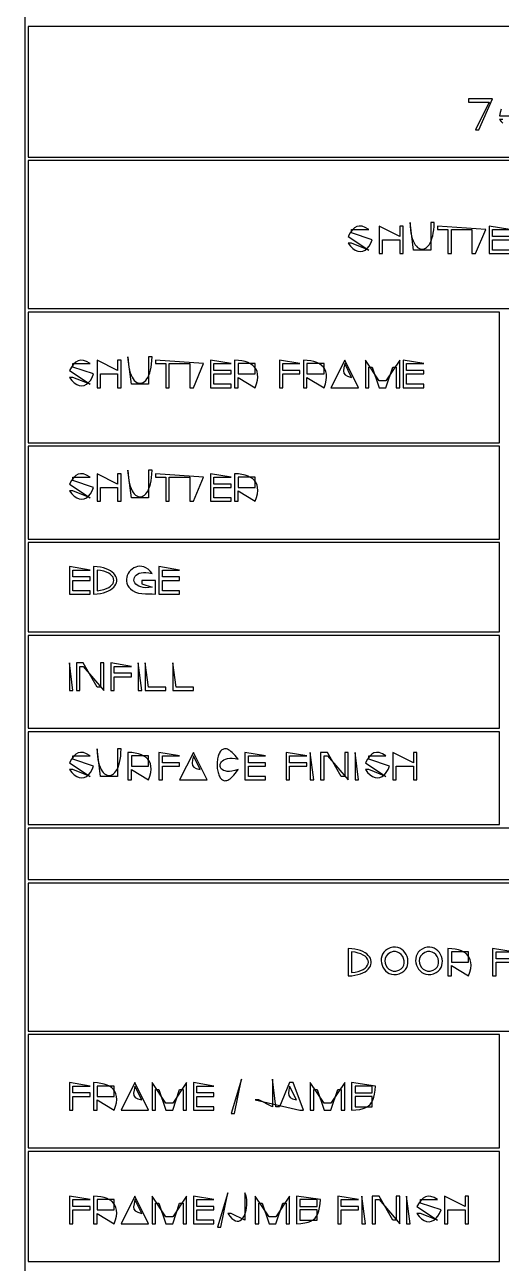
# Model space of a CAD drawing. Extents: x 0 to 2384, y 0 to 1684.
# Drawn here: x 869 to 1007.5, y 831.5 to 1191.5 of the extents above; entities that cross this region are included whole.
import ezdxf

# ---------------------------------------------------------------- set-up
doc = ezdxf.new("R2010")
doc.units = 0
doc.layers.add('C7', color=7, linetype='CONTINUOUS')

msp = doc.modelspace()

# ---------------------------------------------------------------- linework, layer by layer
at = {"layer": 'C7'}
for points in [[(869, 1513), (869, 449), (1230, 449), (1230, 1513), (869, 1513)], [(870, 1191), (870, 1153), (1229, 1153), (1229, 1191), (870, 1191)], [(998, 1170), (998, 1169), (1004, 1169), (1000, 1161), (1001, 1161), (1005, 1170), (998, 1170)], [(1007.5014, 1166.9678), (1007.2165, 1166.046), (1007, 1165)], [(1007, 1165), (1013, 1165)], [(1008, 1164), (1007, 1164), (1007.4543, 1163.3836), (1007.925, 1162.8844)], [(870, 1152), (870, 1109), (1229, 1109), (1229, 1152), (870, 1152)], [(981, 1134), (981.0317, 1132.8981), (981.1159, 1131.8809), (981.2484, 1130.9485), (981.425, 1130.1009), (981.6416, 1129.3381), (981.8938, 1128.66), (982.1776, 1128.0667), (982.4887, 1127.5581), (982.8229, 1127.1343), (983.1759, 1126.7953), (983.5437, 1126.541), (983.922, 1126.3715), (984.3066, 1126.2867), (984.6933, 1126.2867), (985.0779, 1126.3715), (985.4562, 1126.541), (985.824, 1126.7953), (986.177, 1127.1344), (986.5112, 1127.5582), (986.8223, 1128.0667), (987.1061, 1128.6601), (987.3583, 1129.3382), (987.5749, 1130.101), (987.7515, 1130.9486), (987.884, 1131.881), (987.9682, 1132.8981), (988, 1134), (987, 1134), (987, 1126), (982, 1126), (981, 1134)], [(963, 1130), (969, 1126), (964, 1128), (963, 1128), (963.6677, 1127.1092), (964.3677, 1126.4255), (965.0869, 1125.9453), (965.8127, 1125.6649), (966.5321, 1125.5809), (967.2325, 1125.6896), (967.901, 1125.9876), (968.5248, 1126.4711), (969.0911, 1127.1367), (969.5871, 1127.9809), (970, 1129), (964, 1131), (964, 1132), (969, 1132), (967.9652, 1132.5943), (967.0521, 1132.9238), (966.2404, 1133.0002), (965.5102, 1132.8354), (964.8412, 1132.4411), (964.2132, 1131.8292), (963.6062, 1131.0116), (963, 1130)], [(972, 1133), (972, 1125), (973, 1125), (973, 1129), (978, 1129), (978, 1125), (979, 1125), (979, 1133), (978, 1133), (978, 1130), (972, 1133)], [(989, 1133), (989, 1132), (992, 1132), (992, 1125), (993, 1125), (993, 1132), (999, 1132), (999, 1125), (1000, 1125), (1003, 1132), (989, 1133)], [(1004, 1133), (1004, 1125), (1010, 1125), (1010, 1126), (1005, 1126), (1005, 1129), (1010, 1129), (1010, 1130), (1005, 1130), (1005, 1132), (1010, 1132), (1004, 1133)], [(870, 1108), (870, 1070), (1007, 1070), (1007, 1108), (870, 1108)], [(899, 1095), (899.0317, 1093.8981), (899.1159, 1092.8809), (899.2484, 1091.9485), (899.425, 1091.1009), (899.6416, 1090.3381), (899.8938, 1089.66), (900.1776, 1089.0667), (900.4887, 1088.5581), (900.8229, 1088.1343), (901.1759, 1087.7952), (901.5437, 1087.541), (901.922, 1087.3714), (902.3066, 1087.2867), (902.6933, 1087.2867), (903.0779, 1087.3714), (903.4562, 1087.541), (903.824, 1087.7952), (904.177, 1088.1343), (904.5112, 1088.5581), (904.8223, 1089.0667), (905.1061, 1089.66), (905.3583, 1090.3381), (905.5749, 1091.1009), (905.7515, 1091.9485), (905.884, 1092.8809), (905.9682, 1093.8981), (906, 1095), (905, 1095), (905, 1087), (900, 1087), (899, 1095)], [(882, 1091), (888, 1087), (883, 1089), (882, 1089), (882.6677, 1088.1092), (883.3677, 1087.4256), (884.0869, 1086.9453), (884.8127, 1086.665), (885.5321, 1086.5809), (886.2325, 1086.6897), (886.901, 1086.9876), (887.5248, 1087.4712), (888.0911, 1088.1368), (888.5871, 1088.9809), (889, 1090), (883, 1092), (883, 1093), (888, 1093), (886.9652, 1093.5943), (886.0521, 1093.9238), (885.2404, 1094.0002), (884.5102, 1093.8354), (883.8412, 1093.4411), (883.2132, 1092.8292), (882.6062, 1092.0116), (882, 1091)], [(890, 1094), (890, 1086), (891, 1086), (891, 1090), (896, 1090), (896, 1086), (897, 1086), (897, 1094), (896, 1094), (896, 1091), (890, 1094)], [(907, 1094), (907, 1093), (910, 1093), (910, 1086), (911, 1086), (911, 1093), (917, 1093), (917, 1086), (918, 1086), (921, 1093), (907, 1094)], [(923, 1094), (923, 1086), (929, 1086), (929, 1087), (924, 1087), (924, 1090), (929, 1090), (929, 1091), (924, 1091), (924, 1093), (929, 1093), (923, 1094)], [(930, 1094), (930, 1086), (931, 1086), (931, 1089), (936, 1086), (936.3844, 1087.1257), (936.6231, 1088.1578), (936.7211, 1089.0985), (936.6837, 1089.9497), (936.516, 1090.7135), (936.2232, 1091.3921), (935.8105, 1091.9875), (935.2831, 1092.5017), (934.6462, 1092.9369), (933.9049, 1093.2951), (933.0644, 1093.5785), (932.13, 1093.789), (931.1068, 1093.9288), (930, 1094)], [(931, 1093), (931, 1090), (936, 1090), (936, 1093), (931, 1093)], [(943, 1094), (943, 1086), (944, 1086), (944, 1090), (949, 1090), (949, 1091), (944, 1091), (944, 1093), (949, 1093), (943, 1094)], [(950, 1094), (950, 1086), (951, 1086), (951, 1089), (956, 1086), (956.3844, 1087.1257), (956.6231, 1088.1578), (956.7211, 1089.0985), (956.6837, 1089.9497), (956.516, 1090.7135), (956.2232, 1091.3921), (955.8105, 1091.9875), (955.283, 1092.5017), (954.6461, 1092.9369), (953.9048, 1093.2951), (953.0644, 1093.5785), (952.13, 1093.789), (951.1068, 1093.9288), (950, 1094)], [(951, 1093), (951, 1090), (956, 1090), (956, 1093), (951, 1093)], [(962, 1094), (958, 1086), (965, 1086), (966, 1086), (962, 1094)], [(962, 1093), (961.7557, 1091.8044), (961.6472, 1090.8926), (961.746, 1090.2104), (962.1233, 1089.7036), (962.8508, 1089.3182), (964, 1089), (962, 1093)], [(968, 1094), (968, 1086), (969, 1086), (969, 1092), (970, 1092), (972, 1086), (974, 1086), (976, 1092), (977, 1092), (977, 1086), (978, 1086), (978, 1094), (974, 1088), (972, 1088), (968, 1094)], [(979, 1094), (979, 1086), (985, 1086), (985, 1087), (980, 1087), (980, 1090), (985, 1090), (985, 1091), (980, 1091), (980, 1093), (985, 1093), (979, 1094)], [(870, 1069), (870, 1042), (1007, 1042), (1007, 1069), (870, 1069)], [(899, 1062), (899.0317, 1060.8981), (899.1159, 1059.881), (899.2484, 1058.9486), (899.425, 1058.101), (899.6416, 1057.3382), (899.8938, 1056.6601), (900.1776, 1056.0667), (900.4887, 1055.5582), (900.8229, 1055.1344), (901.1759, 1054.7953), (901.5437, 1054.541), (901.922, 1054.3715), (902.3066, 1054.2867), (902.6933, 1054.2867), (903.0779, 1054.3715), (903.4562, 1054.541), (903.824, 1054.7953), (904.177, 1055.1343), (904.5112, 1055.5581), (904.8223, 1056.0667), (905.1061, 1056.66), (905.3583, 1057.3381), (905.5749, 1058.1009), (905.7515, 1058.9485), (905.884, 1059.8809), (905.9682, 1060.8981), (906, 1062), (905, 1062), (905, 1054), (900, 1054), (899, 1062)], [(882, 1058), (888, 1054), (883, 1056), (882, 1056), (882.6677, 1055.1092), (883.3677, 1054.4255), (884.0869, 1053.9453), (884.8127, 1053.6649), (885.5321, 1053.5809), (886.2325, 1053.6896), (886.901, 1053.9876), (887.5248, 1054.4711), (888.0911, 1055.1368), (888.5871, 1055.9809), (889, 1057), (883, 1059), (883, 1060), (888, 1060), (886.9652, 1060.5943), (886.0521, 1060.9238), (885.2404, 1061.0002), (884.5102, 1060.8354), (883.8412, 1060.4411), (883.2132, 1059.8292), (882.6062, 1059.0116), (882, 1058)], [(890, 1061), (890, 1053), (891, 1053), (891, 1057), (896, 1057), (896, 1053), (897, 1053), (897, 1061), (896, 1061), (896, 1058), (890, 1061)], [(907, 1061), (907, 1060), (910, 1060), (910, 1053), (911, 1053), (911, 1060), (917, 1060), (917, 1053), (918, 1053), (921, 1060), (907, 1061)], [(923, 1061), (923, 1053), (929, 1053), (929, 1054), (924, 1054), (924, 1057), (929, 1057), (929, 1058), (924, 1058), (924, 1060), (929, 1060), (923, 1061)], [(930, 1061), (930, 1053), (931, 1053), (931, 1056), (936, 1053), (936.3845, 1054.1257), (936.6231, 1055.1578), (936.7212, 1056.0985), (936.6837, 1056.9497), (936.516, 1057.7135), (936.2232, 1058.3921), (935.8105, 1058.9875), (935.2831, 1059.5017), (934.6462, 1059.9369), (933.9049, 1060.2951), (933.0644, 1060.5785), (932.13, 1060.789), (931.1068, 1060.9288), (930, 1061)], [(931, 1060), (931, 1057), (936, 1057), (936, 1060), (931, 1060)], [(870, 1041), (870, 1015), (1007, 1015), (1007, 1041), (870, 1041)], [(882, 1034), (882, 1026), (888, 1026), (888, 1027), (883, 1027), (883, 1030), (888, 1030), (888, 1031), (883, 1031), (883, 1033), (888, 1033), (882, 1034)], [(889, 1034), (889, 1026), (890.0332, 1026.0683), (890.9803, 1026.1995), (891.8414, 1026.3882), (892.6163, 1026.6289), (893.3052, 1026.916), (893.9079, 1027.2443), (894.4245, 1027.608), (894.855, 1028.0019), (895.1995, 1028.4204), (895.4578, 1028.858), (895.63, 1029.3093), (895.7161, 1029.7688), (895.7161, 1030.2311), (895.63, 1030.6906), (895.4578, 1031.1419), (895.1995, 1031.5795), (894.855, 1031.998), (894.4245, 1032.3919), (893.9079, 1032.7556), (893.3052, 1033.0839), (892.6163, 1033.371), (891.8414, 1033.6117), (890.9803, 1033.8004), (890.0332, 1033.9316), (889, 1034)], [(907, 1026), (907, 1030), (903, 1030), (903, 1029), (906, 1028), (905.0232, 1027.8847), (904.1486, 1027.8704), (903.3756, 1027.9459), (902.7034, 1028.1001), (902.1312, 1028.3219), (901.6585, 1028.6001), (901.2843, 1028.9238), (901.0081, 1029.2818), (900.829, 1029.6629), (900.7465, 1030.056), (900.7597, 1030.4502), (900.8679, 1030.8341), (901.0705, 1031.1968), (901.3667, 1031.5272), (901.7557, 1031.814), (902.2369, 1032.0463), (902.8095, 1032.2128), (903.4728, 1032.3026), (904.2262, 1032.3044), (905.0688, 1032.2073), (906, 1032), (905.4315, 1032.6958), (904.8396, 1033.2404), (904.2322, 1033.6432), (903.6174, 1033.9138), (903.0029, 1034.0618), (902.3969, 1034.0966), (901.8071, 1034.0278), (901.2416, 1033.8649), (900.7083, 1033.6174), (900.2152, 1033.2949), (899.7701, 1032.9068), (899.381, 1032.4628), (899.0558, 1031.9723), (898.8026, 1031.4448), (898.6292, 1030.8899), (898.5436, 1030.3172), (898.5537, 1029.7361), (898.6674, 1029.1561), (898.8928, 1028.5869), (899.2377, 1028.0378), (899.7101, 1027.5186), (900.3179, 1027.0386)], [(908, 1034), (908, 1026), (914, 1026), (914, 1027), (909, 1027), (909, 1030), (914, 1030), (914, 1031), (909, 1031), (909, 1033), (914, 1033), (908, 1034)], [(890, 1033), (890, 1027), (891.0284, 1027.1247), (891.9359, 1027.3231), (892.7224, 1027.5858), (893.3878, 1027.9038), (893.9323, 1028.2678), (894.3558, 1028.6687), (894.6583, 1029.0971), (894.8399, 1029.5439), (894.9004, 1030), (894.8399, 1030.456), (894.6584, 1030.9028), (894.3559, 1031.3312), (893.9324, 1031.7321), (893.388, 1032.0961), (892.7225, 1032.4141), (891.936, 1032.6768), (891.0285, 1032.8752), (890, 1033)], [(900.3179, 1027.0385), (901.1549, 1026.5996), (902.0758, 1026.3187), (903.0537, 1026.1592), (904.0618, 1026.0843), (905.0734, 1026.0572), (906.0617, 1026.0413), (907, 1026)], [(870, 1014), (870, 987), (1007, 987), (1007, 1014), (870, 1014)], [(882, 1006), (882, 998), (883, 998), (882, 1006)], [(884, 1006), (884, 998), (885, 998), (885, 1005), (886, 1005), (892, 998), (892, 1006), (891, 1006), (891, 999), (890, 999), (886, 1006), (884, 1006)], [(894, 1006), (894, 998), (895, 998), (895, 1002), (900, 1002), (900, 1003), (895, 1003), (895, 1005), (900, 1005), (894, 1006)], [(902, 1006), (902, 998), (903, 998), (902, 1006)], [(904, 1006), (904, 998), (910, 998), (910, 999), (905, 999), (904, 1006)], [(912, 1006), (912, 998), (918, 998), (918, 999), (913, 999), (912, 1006)], [(870, 986), (870, 959), (1007, 959), (1007, 986), (870, 986)], [(882, 977), (888, 973), (883, 975), (882, 975), (882.6677, 974.1092), (883.3677, 973.4256), (884.0869, 972.9453), (884.8127, 972.665), (885.5321, 972.5809), (886.2325, 972.6897), (886.901, 972.9876), (887.5248, 973.4712), (888.0911, 974.1368), (888.5871, 974.9809), (889, 976), (883, 978), (883, 979), (888, 979), (886.9652, 979.5943), (886.0521, 979.9238), (885.2405, 980.0003), (884.5102, 979.8354), (883.8412, 979.4412), (883.2133, 978.8293), (882.6062, 978.0116), (882, 977)], [(890, 981), (890.0317, 979.8981), (890.1159, 978.8809), (890.2484, 977.9486), (890.425, 977.101), (890.6416, 976.3381), (890.8938, 975.6601), (891.1776, 975.0667), (891.4887, 974.5582), (891.8229, 974.1344), (892.1759, 973.7953), (892.5437, 973.5411), (892.922, 973.3715), (893.3066, 973.2868), (893.6933, 973.2868), (894.0779, 973.3715), (894.4562, 973.5411), (894.824, 973.7954), (895.177, 974.1344), (895.5112, 974.5582), (895.8223, 975.0668), (896.1061, 975.6601), (896.3583, 976.3382), (896.5749, 977.101), (896.7515, 977.9486), (896.884, 978.881), (896.9682, 979.8981), (897, 981), (896, 981), (896, 973), (891, 973), (890, 981)], [(899, 980), (899, 972), (900, 972), (900, 975), (905, 972), (905.3845, 973.1257), (905.6232, 974.1578), (905.7212, 975.0984), (905.6837, 975.9496), (905.516, 976.7135), (905.2232, 977.392), (904.8105, 977.9874), (904.2831, 978.5016), (903.6461, 978.9368), (902.9048, 979.2951), (902.0644, 979.5784), (901.1299, 979.789), (900.1067, 979.9288), (899, 980)], [(908, 980), (908, 972), (909, 972), (909, 976), (914, 976), (914, 977), (909, 977), (909, 979), (914, 979), (908, 980)], [(918, 980), (914, 972), (921, 972), (922, 972), (918, 980)], [(931, 975), (930.0668, 974.7139), (929.2269, 974.5401), (928.4796, 974.4678), (927.8243, 974.486), (927.2603, 974.5842), (926.787, 974.7513), (926.4036, 974.9767), (926.1095, 975.2495), (925.9041, 975.5589), (925.7867, 975.8941), (925.7566, 976.2444), (925.8132, 976.5989), (925.9558, 976.9469), (926.1837, 977.2774), (926.4963, 977.5798), (926.8929, 977.8431), (927.3729, 978.0567), (927.9356, 978.2098), (928.5803, 978.2914), (929.3064, 978.2908), (930.1131, 978.1973), (931, 978), (930.5529, 978.5994), (930.1232, 979.1252), (929.7109, 979.5802), (929.316, 979.9673), (928.9382, 980.2891), (928.5777, 980.5486), (928.2344, 980.7484), (927.9082, 980.8914), (927.599, 980.9803), (927.3069, 981.0181), (927.0317, 981.0074), (926.7735, 980.951), (926.5322, 980.8519), (926.3076, 980.7126), (926.0999, 980.5361), (925.9089, 980.3251), (925.7346, 980.0825), (925.5769, 979.811), (925.4358, 979.5134), (925.3113, 979.1925), (925.2032, 978.8511), (925.1116, 978.492), (925.0364, 978.118), (924.9775, 977.7319), (924.935, 977.3365), (924.9087, 976.9345), (924.8986, 976.5288), (924.9046, 976.1222), (924.9268, 975.7175), (924.965, 975.3173), (925.0193, 974.9247), (925.0895, 974.5423), (925.1756, 974.1729), (925.2776, 973.8193), (925.3954, 973.4844), (925.529, 973.1709), (925.6783, 972.8816), (925.8433, 972.6193), (926.0239, 972.3868), (926.2201, 972.1869), (926.4318, 972.0224), (926.659, 971.8961), (926.9017, 971.8107), (927.1597, 971.7692), (927.4331, 971.7742), (927.7218, 971.8285), (928.0257, 971.935), (928.3448, 972.0965), (928.679, 972.3157), (929.0284, 972.5954), (929.3928, 972.9385), (929.7722, 973.3477), (930.1666, 973.8258), (930.5758, 974.3756), (931, 975)], [(933, 980), (933, 972), (939, 972), (939, 973), (934, 973), (934, 976), (939, 976), (939, 977), (934, 977), (934, 979), (939, 979), (933, 980)], [(945, 980), (945, 972), (946, 972), (946, 976), (951, 976), (951, 977), (946, 977), (946, 979), (951, 979), (945, 980)], [(952, 980), (952, 972), (953, 972), (952, 980)], [(955, 980), (955, 972), (956, 972), (956, 979), (957, 979), (963, 972), (963, 980), (962, 980), (962, 973), (961, 973), (957, 980), (955, 980)], [(965, 980), (965, 972), (966, 972), (965, 980)], [(968, 977), (974, 973), (969, 975), (968, 975), (968.6677, 974.1092), (969.3677, 973.4256), (970.0869, 972.9453), (970.8127, 972.665), (971.5321, 972.5809), (972.2325, 972.6897), (972.901, 972.9876), (973.5248, 973.4712), (974.0911, 974.1368), (974.5871, 974.9809), (975, 976), (969, 978), (969, 979), (974, 979), (972.9652, 979.5943), (972.0521, 979.9238), (971.2405, 980.0003), (970.5103, 979.8354), (969.8412, 979.4412), (969.2133, 978.8293), (968.6062, 978.0116), (968, 977)], [(976, 980), (976, 972), (977, 972), (977, 976), (982, 976), (982, 972), (983, 972), (983, 980), (982, 980), (982, 977), (976, 980)], [(900, 979), (900, 976), (905, 976), (905, 979), (900, 979)], [(918, 979), (917.7557, 977.8043), (917.6472, 976.8924), (917.7459, 976.2102), (918.1233, 975.7035), (918.8508, 975.3182), (920, 975), (918, 979)], [(870, 958), (870, 943), (1229, 943), (1229, 958), (870, 958)], [(870, 942), (870, 899), (1146, 899), (1146, 942), (870, 942)], [(963, 923), (963, 915), (964.0332, 915.0683), (964.9803, 915.1995), (965.8414, 915.3882), (966.6163, 915.6289), (967.3051, 915.9161), (967.9078, 916.2443), (968.4245, 916.608), (968.855, 917.0019), (969.1994, 917.4204), (969.4577, 917.858), (969.6299, 918.3093), (969.716, 918.7688), (969.716, 919.2311), (969.6299, 919.6906), (969.4577, 920.1419), (969.1994, 920.5795), (968.855, 920.998), (968.4245, 921.3919), (967.9078, 921.7556), (967.3051, 922.0838), (966.6163, 922.371), (965.8414, 922.6117), (964.9803, 922.8004), (964.0332, 922.9316), (963, 923)], [(964, 922), (964, 916), (965.0284, 916.1247), (965.9359, 916.323), (966.7224, 916.5858), (967.3879, 916.9038), (967.9323, 917.2678), (968.3558, 917.6686), (968.6583, 918.0971), (968.8398, 918.5439), (968.9003, 919), (968.8398, 919.456), (968.6584, 919.9028), (968.3559, 920.3313), (967.9324, 920.7321), (967.3879, 921.0961), (966.7224, 921.4141), (965.9359, 921.6769), (965.0284, 921.8752), (964, 922)], [(975.213, 923.1489), (974.471, 922.8185), (973.8612, 922.3955), (973.3783, 921.8954), (973.0173, 921.3337), (972.7728, 920.7258), (972.6398, 920.0872), (972.6131, 919.4334), (972.6874, 918.7798), (972.8578, 918.142), (973.1188, 917.5353), (973.4656, 916.9753), (973.8927, 916.4775), (974.3951, 916.0572), (974.9677, 915.7301), (975.6052, 915.5115), (976.3024, 915.417), (977.0543, 915.462), (977.8557, 915.662), (978.5888, 915.9882), (979.1889, 916.4072), (979.6615, 916.9033), (980.012, 917.4614), (980.2461, 918.0659), (980.3694, 918.7015), (980.3872, 919.3528), (980.3052, 920.0043), (980.1289, 920.6408), (979.8639, 921.2467), (979.5156, 921.8068), (979.0897, 922.3055), (978.5916, 922.7276), (978.0269, 923.0576), (977.4012, 923.2801), (976.7199, 923.3797), (975.9886, 923.3411), (975.213, 923.1489)], [(975.3032, 921.8248), (974.5827, 921.3514), (974.0812, 920.7747), (973.783, 920.1279), (973.6727, 919.4445), (973.7348, 918.7578), (973.9539, 918.1011), (974.3144, 917.5079), (974.8009, 917.0115), (975.3978, 916.6454), (976.0898, 916.4428), (976.8612, 916.4372), (977.6968, 916.662)], [(977.6967, 916.662), (978.3819, 917.0488), (978.8697, 917.5472), (979.1745, 918.1271), (979.3105, 918.7587), (979.292, 919.412), (979.1334, 920.0571), (978.8491, 920.6639), (978.4533, 921.2025), (977.9603, 921.643), (977.3844, 921.9555), (976.7401, 922.1099), (976.0416, 922.0763), (975.3032, 921.8248)], [(985.213, 923.1489), (984.471, 922.8185), (983.8612, 922.3955), (983.3783, 921.8954), (983.0173, 921.3337), (982.7728, 920.7258), (982.6398, 920.0872), (982.613, 919.4333), (982.6874, 918.7798), (982.8577, 918.1419), (983.1188, 917.5353), (983.4655, 916.9753), (983.8927, 916.4774), (984.3951, 916.0572), (984.9676, 915.7301), (985.6051, 915.5115), (986.3024, 915.417), (987.0543, 915.462), (987.8557, 915.662), (988.5888, 915.9882), (989.1889, 916.4072), (989.6615, 916.9033), (990.012, 917.4614), (990.2462, 918.0659), (990.3694, 918.7015), (990.3872, 919.3528), (990.3052, 920.0043), (990.1289, 920.6408), (989.8639, 921.2467), (989.5156, 921.8068), (989.0897, 922.3056), (988.5916, 922.7276), (988.0269, 923.0576), (987.4012, 923.2801), (986.7199, 923.3798), (985.9887, 923.3411), (985.213, 923.1489)], [(985.3032, 921.8248), (984.5827, 921.3514), (984.0811, 920.7747), (983.783, 920.1279), (983.6727, 919.4445), (983.7348, 918.7577), (983.9539, 918.1011), (984.3144, 917.5079), (984.8008, 917.0115), (985.3978, 916.6453), (986.0898, 916.4428), (986.8612, 916.4372), (987.6968, 916.662)], [(987.6967, 916.662), (988.3819, 917.0488), (988.8698, 917.5471), (989.1745, 918.1271), (989.3105, 918.7587), (989.2921, 919.412), (989.1335, 920.057), (988.8491, 920.6638), (988.4533, 921.2025), (987.9603, 921.643), (987.3844, 921.9554), (986.7401, 922.1098), (986.0415, 922.0763), (985.3032, 921.8248)], [(992, 923), (992, 915), (993, 915), (993, 918), (998, 915), (998.3845, 916.1257), (998.6232, 917.1578), (998.7212, 918.0984), (998.6838, 918.9496), (998.516, 919.7135), (998.2232, 920.392), (997.8105, 920.9874), (997.2831, 921.5016), (996.6462, 921.9368), (995.9049, 922.2951), (995.0644, 922.5784), (994.13, 922.789), (993.1068, 922.9288), (992, 923)], [(993, 922), (993, 919), (998, 919), (998, 922), (993, 922)], [(1005, 923), (1005, 915), (1006, 915), (1006, 919), (1011, 919), (1011, 920), (1006, 920), (1006, 922), (1011, 922), (1005, 923)], [(870, 898), (870, 865), (1007, 865), (1007, 898), (870, 898)], [(882, 884), (882, 876), (883, 876), (883, 880), (888, 880), (888, 881), (883, 881), (883, 883), (888, 883), (882, 884)], [(889, 884), (889, 876), (890, 876), (890, 879), (895, 876), (895.3845, 877.1257), (895.6232, 878.1578), (895.7212, 879.0984), (895.6837, 879.9496), (895.516, 880.7135), (895.2232, 881.392), (894.8105, 881.9874), (894.2831, 882.5016), (893.6461, 882.9368), (892.9048, 883.2951), (892.0644, 883.5784), (891.1299, 883.789), (890.1067, 883.9288), (889, 884)], [(890, 883), (890, 880), (895, 880), (895, 883), (890, 883)], [(901, 884), (897, 876), (904, 876), (905, 876), (901, 884)], [(901, 883), (900.7557, 881.8043), (900.6472, 880.8925), (900.7459, 880.2103), (901.1233, 879.7036), (901.8508, 879.3182), (903, 879), (901, 883)], [(906, 884), (906, 876), (907, 876), (907, 882), (908, 882), (910, 876), (912, 876), (914, 882), (915, 882), (915, 876), (916, 876), (916, 884), (912, 878), (910, 878), (906, 884)], [(918, 884), (918, 876), (924, 876), (924, 877), (919, 877), (919, 880), (924, 880), (924, 881), (919, 881), (919, 883), (924, 883), (918, 884)], [(932, 885), (929, 875), (930, 875), (932, 885)], [(941, 885), (941, 877), (937, 879), (936, 879), (949, 876), (950, 876), (947, 884), (946, 884), (943, 877), (942, 877), (941, 885)], [(946, 883), (945.7557, 881.8043), (945.6472, 880.8925), (945.7459, 880.2103), (946.1233, 879.7036), (946.8508, 879.3182), (948, 879), (946, 883)], [(952, 884), (952, 876), (953, 876), (953, 882), (954, 882), (956, 876), (958, 876), (960, 882), (961, 882), (961, 876), (962, 876), (962, 884), (958, 878), (956, 878), (952, 884)], [(964, 884), (964, 876), (965.2775, 876.0757), (966.3852, 876.2182), (967.336, 876.4351), (968.1431, 876.734), (968.8196, 877.1227), (969.3786, 877.6089), (969.8333, 878.2), (970.1967, 878.9039), (970.4819, 879.7282), (970.7021, 880.6805), (970.8704, 881.7686), (971, 883), (964, 884)], [(965, 883), (965, 881), (970, 881), (970, 883), (965, 883)], [(965, 880), (965, 877), (970, 877), (970, 880), (965, 880)], [(870, 864), (870, 832), (1007, 832), (1007, 864), (870, 864)], [(882, 851), (882, 843), (883, 843), (883, 847), (888, 847), (888, 848), (883, 848), (883, 850), (888, 850), (882, 851)], [(889, 851), (889, 843), (890, 843), (890, 846), (895, 843), (895.3845, 844.1257), (895.6232, 845.1578), (895.7212, 846.0984), (895.6837, 846.9496), (895.516, 847.7135), (895.2232, 848.392), (894.8105, 848.9874), (894.2831, 849.5016), (893.6461, 849.9368), (892.9048, 850.2951), (892.0644, 850.5784), (891.1299, 850.789), (890.1067, 850.9288), (889, 851)], [(890, 850), (890, 847), (895, 847), (895, 850), (890, 850)], [(901, 851), (897, 843), (904, 843), (905, 843), (901, 851)], [(901, 850), (900.7557, 848.8043), (900.6472, 847.8924), (900.7459, 847.2102), (901.1233, 846.7035), (901.8508, 846.3182), (903, 846), (901, 850)], [(906, 851), (906, 843), (907, 843), (907, 849), (908, 849), (910, 843), (912, 843), (914, 849), (915, 849), (915, 843), (916, 843), (916, 851), (912, 845), (910, 845), (906, 851)], [(918, 851), (918, 843), (924, 843), (924, 844), (919, 844), (919, 847), (924, 847), (924, 848), (919, 848), (919, 850), (924, 850), (918, 851)], [(928, 852), (925, 842), (926, 842), (928, 852)], [(933, 852), (933, 844), (929, 846), (928, 846), (928.5986, 845.1727), (929.175, 844.5438), (929.7268, 844.1), (930.2516, 843.828), (930.747, 843.7145), (931.2105, 843.7463), (931.6397, 843.9099), (932.0322, 844.1923), (932.3856, 844.58), (932.6974, 845.0597), (932.9654, 845.6183), (933.1869, 846.2425), (933.3597, 846.9188), (933.4812, 847.6341), (933.5492, 848.3751), (933.5611, 849.1284), (933.5145, 849.8809), (933.4071, 850.6191), (933.2364, 851.3299), (933, 852)], [(936, 851), (936, 843), (937, 843), (937, 849), (938, 849), (940, 843), (942, 843), (944, 849), (945, 849), (945, 843), (946, 843), (946, 851), (942, 845), (940, 845), (936, 851)], [(948, 851), (948, 843), (949.2775, 843.0757), (950.3852, 843.2182), (951.336, 843.4351), (952.1431, 843.734), (952.8196, 844.1227), (953.3786, 844.6089), (953.8333, 845.2), (954.1967, 845.9039), (954.4819, 846.7282), (954.7021, 847.6805), (954.8704, 848.7686), (955, 850), (948, 851)], [(949, 850), (949, 848), (954, 848), (954, 850), (949, 850)], [(960, 851), (960, 843), (961, 843), (961, 847), (966, 847), (966, 848), (961, 848), (961, 850), (966, 850), (960, 851)], [(967, 851), (967, 843), (968, 843), (967, 851)], [(970, 851), (970, 843), (971, 843), (971, 850), (972, 850), (978, 843), (978, 851), (977, 851), (977, 844), (976, 844), (972, 851), (970, 851)], [(980, 851), (980, 843), (981, 843), (980, 851)], [(983, 848), (989, 844), (984, 846), (983, 846), (983.6677, 845.1092), (984.3676, 844.4255), (985.0869, 843.9453), (985.8126, 843.6649), (986.5321, 843.5809), (987.2325, 843.6896), (987.901, 843.9876), (988.5248, 844.4711), (989.0911, 845.1367), (989.5871, 845.9809), (990, 847), (984, 849), (984, 850), (989, 850), (987.9652, 850.5943), (987.0521, 850.9238), (986.2405, 851.0002), (985.5102, 850.8354), (984.8412, 850.4411), (984.2133, 849.8292), (983.6062, 849.0116), (983, 848)], [(991, 851), (991, 843), (992, 843), (992, 847), (997, 847), (997, 843), (998, 843), (998, 851), (997, 851), (997, 848), (991, 851)], [(949, 847), (949, 844), (954, 844), (954, 847), (949, 847)]]:
    msp.add_lwpolyline(points, dxfattribs=at)

doc.saveas('drawing.dxf')
